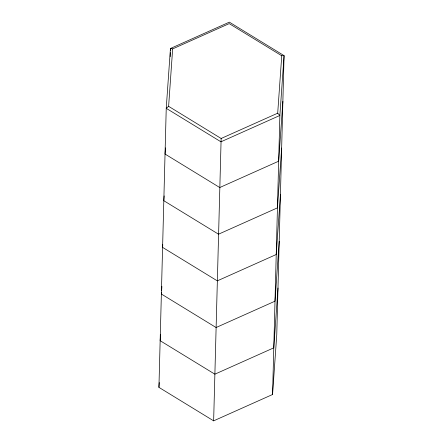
<?xml version="1.0" encoding="UTF-8"?>
<svg xmlns="http://www.w3.org/2000/svg" width="443" height="443" viewBox="0 0 443 443"><rect width="100%" height="100%" fill="white"/><g stroke="black" fill="none" stroke-linecap="round" stroke-linejoin="round"><path stroke-width="0.66" d="M158.926 387.365L166.236 108.319L170.439 48.492L229.358 22.15L284.074 55.635L276.764 334.681L272.561 394.508L213.642 420.85L158.926 387.365L159.264 382.547M170.228 56.682L170.334 52.584M170.389 50.541L170.439 48.492L172.654 48.896L229.214 23.612L281.742 55.757L284.074 55.635L279.865 115.468L272.561 394.508M213.642 420.85L221.14 138.482L168.617 106.331L172.654 48.896M165.472 147.862L165.04 154.048L219.75 187.539L278.669 161.197L282.878 101.364M164.154 195.9L163.816 200.712L218.526 234.197L277.445 207.856L281.654 148.028M162.786 244.625L162.592 247.377L217.308 280.862L276.227 254.52L280.43 194.693M161.468 292.662L161.374 294.036L216.084 327.527L275.003 301.185L279.212 241.352M161.612 290.597L161.905 286.471M160.582 334.509L160.15 340.7L214.861 374.185L273.78 347.844L277.988 288.016M168.617 106.331L166.236 108.319L220.946 141.804L279.865 115.468L277.7 113.192L281.742 55.757M221.14 138.482L277.7 113.192"/></g></svg>
